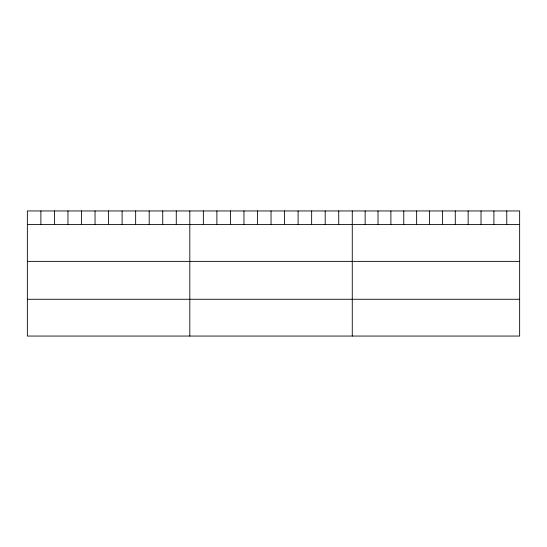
<?xml version="1.0" encoding="UTF-8"?>
<svg xmlns="http://www.w3.org/2000/svg" width="547" height="547" viewBox="0 0 547 547"><rect width="100%" height="100%" fill="white"/><g stroke="black" fill="none" stroke-linecap="round" stroke-linejoin="round"><path stroke-width="0.82" d="M519.65 224.585L519.65 336.056L27.35 336.056L27.35 210.944L519.65 210.944L519.65 224.585L27.35 224.585M27.35 261.37L519.65 261.37M27.35 299.271L519.65 299.271M506.775 210.944L506.775 224.585M493.9 210.944L493.9 224.585M481.025 210.944L481.025 224.585M468.15 210.944L468.15 224.585M455.275 210.944L455.275 224.585M442.4 210.944L442.4 224.585M429.518 210.944L429.518 224.585M416.643 210.944L416.643 224.585M403.768 210.944L403.768 224.585M390.893 210.944L390.893 224.585M378.018 210.944L378.018 224.585M365.143 210.944L365.143 224.585M352.268 210.944L352.268 336.056M338.73 210.944L338.73 224.585M325.192 210.944L325.192 224.585M311.653 210.944L311.653 224.585M298.115 210.944L298.115 224.585M284.577 210.944L284.577 224.585M271.038 210.944L271.038 224.585M257.5 210.944L257.5 224.585M243.962 210.944L243.962 224.585M230.424 210.944L230.424 224.585M216.885 210.944L216.885 224.585M203.347 210.944L203.347 224.585M189.809 210.944L189.809 336.056M176.271 210.944L176.271 224.585M162.732 210.944L162.732 224.585M149.194 210.944L149.194 224.585M135.656 210.944L135.656 224.585M122.118 210.944L122.118 224.585M108.579 210.944L108.579 224.585M95.041 210.944L95.041 224.585M81.503 210.944L81.503 224.585M67.965 210.944L67.965 224.585M54.426 210.944L54.426 224.585M40.888 210.944L40.888 224.585"/></g></svg>
